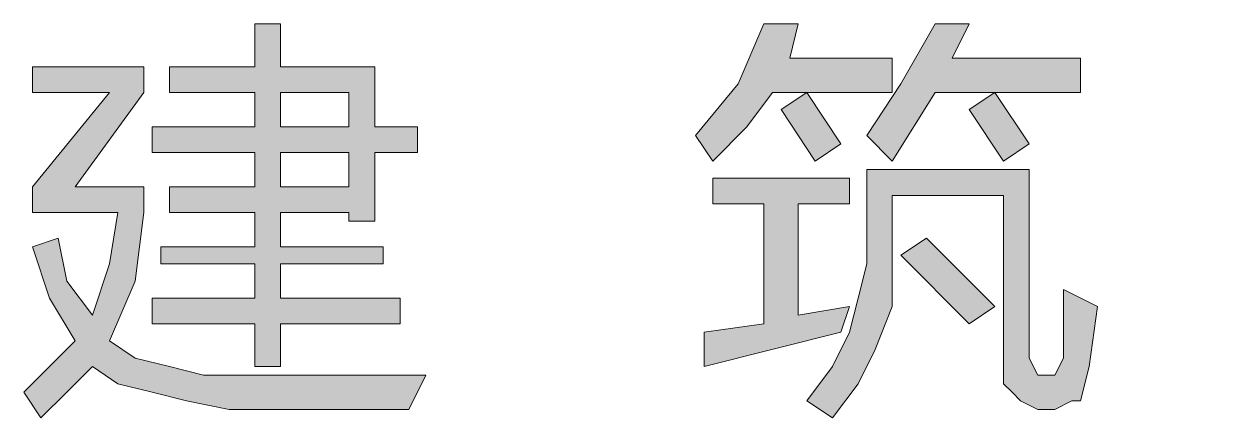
# Model space of a CAD drawing. Header units: millimetres. Extents: x 591771 to 1936534, y -622016 to 355666.
# Drawn here: x 769044 to 770053, y 216030 to 216361 of the extents above; entities that cross this region are included whole.
import ezdxf

# ---------------------------------------------------------------- set-up
doc = ezdxf.new("R2010")
doc.units = ezdxf.units.MM
doc.header["$LTSCALE"] = 80
doc.layers.add('0GPS-\\M+5CFFB\\M+5BBF0\\M+5CBA8\\M+5B9DC', color=1, linetype='Continuous')

# ---------------------------------------------------------------- blocks, each defined once
blk = doc.blocks.new('A$C7A821879')
h = blk.add_hatch(color=165)
h.paths.add_polyline_path([(4833.9, 622), (4862.8, 694.1), (4776.2, 694.1), (4776.2, 643.6), (4805.1, 571.5), (4841.1, 513.8), (4870, 549.9), (4884.4, 600.4), (4833.9, 600.4)], flags=17)
h.paths.add_polyline_path([(4776.2, 585.9), (4769, 535.5), (4754.6, 485), (4733, 441.7), (4704.1, 405.7), (4682.5, 427.3), (4718.5, 470.6), (4740.2, 528.2), (4747.4, 593.1), (4754.6, 694.1), (4725.8, 694.1), (4725.8, 715.7), (4891.6, 715.7), (4891.6, 686.9), (4855.6, 622), (4913.3, 622), (4913.3, 600.4), (4891.6, 542.7), (4862.8, 492.2), (4898.8, 456.1), (4942.1, 434.5), (4920.5, 405.7), (4877.2, 434.5), (4841.1, 470.6), (4805.1, 434.5), (4761.8, 405.7), (4740.2, 427.3), (4790.7, 456.1), (4826.7, 492.2), (4797.9, 535.5)])
h.paths.add_polyline_path([(4646.4, 549.9), (4718.5, 557.1), (4718.5, 535.5), (4624.8, 521), (4617.6, 549.9), (4639.2, 571.5), (4668.1, 614.8), (4610.4, 607.6), (4603.2, 629.2), (4639.2, 672.5), (4668.1, 737.4), (4696.9, 723), (4639.2, 629.2), (4675.3, 629.2), (4704.1, 679.7), (4725.8, 665.3)])
h.paths.add_polyline_path([(4603.2, 470.6), (4711.3, 499.4), (4718.5, 477.8), (4617.6, 448.9)])
h.paths.add_polyline_path([(4217.3, 542.7), (4311, 542.7), (4311, 607.6), (4217.3, 607.6)], flags=16)
h.paths.add_polyline_path([(4311, 694.1), (4217.3, 694.1), (4217.3, 629.2), (4311, 629.2)], flags=16)
h.paths.add_polyline_path([(4101.9, 542.7), (4195.7, 542.7), (4195.7, 607.6), (4101.9, 607.6)], flags=16)
h.paths.add_polyline_path([(4101.9, 629.2), (4195.7, 629.2), (4195.7, 694.1), (4101.9, 694.1)], flags=16)
h.paths.add_polyline_path([(4073.1, 715.7), (4339.9, 715.7), (4339.9, 499.4), (4311, 499.4), (4311, 521), (4217.3, 521), (4217.3, 405.7), (4195.7, 405.7), (4195.7, 521), (4101.9, 521), (4101.9, 499.4), (4073.1, 499.4)])
h.paths.add_polyline_path([(3514.9, 694.1), (3392.3, 694.1), (3392.3, 643.6), (3514.9, 643.6)], flags=16)
h.paths.add_polyline_path([(3370.7, 723), (3536.5, 723), (3536.5, 607.6), (3514.9, 607.6), (3514.9, 614.8), (3392.3, 614.8), (3392.3, 607.6), (3370.7, 607.6)])
h.paths.add_polyline_path([(3341.8, 441.7), (3442.8, 441.7), (3442.8, 492.2), (3363.5, 492.2), (3363.5, 513.8), (3442.8, 513.8), (3442.8, 564.3), (3356.2, 564.3), (3356.2, 585.9), (3551, 585.9), (3551, 564.3), (3464.4, 564.3), (3464.4, 513.8), (3543.7, 513.8), (3543.7, 492.2), (3464.4, 492.2), (3464.4, 441.7), (3565.4, 441.7), (3565.4, 420.1), (3341.8, 420.1)])
h.paths.add_polyline_path([(3226.4, 499.4), (3255.3, 549.9), (3276.9, 614.8), (3226.4, 614.8), (3226.4, 636.4), (3276.9, 636.4), (3276.9, 686.9), (3233.7, 679.7), (3226.4, 708.5), (3349, 723), (3356.2, 701.3), (3305.8, 694.1), (3305.8, 636.4), (3349, 636.4), (3349, 614.8), (3305.8, 614.8), (3305.8, 571.5), (3320.2, 578.7), (3356.2, 535.5), (3334.6, 521), (3305.8, 557.1), (3305.8, 405.7), (3276.9, 405.7), (3276.9, 564.3), (3262.5, 513.8), (3233.7, 470.6)])
h.paths.add_polyline_path([(2667.5, 456.1), (2811.7, 456.1), (2811.7, 679.7), (2681.9, 679.7), (2681.9, 708.5), (2970.4, 708.5), (2970.4, 679.7), (2840.6, 679.7), (2840.6, 456.1), (2992, 456.1), (2992, 427.3), (2667.5, 427.3)])
h.paths.add_polyline_path([(2353.8, 622), (2324.9, 665.3), (2346.5, 679.7), (2375.4, 636.4)], flags=16)
h.paths.add_polyline_path([(2267.2, 542.7), (2288.9, 557.1), (2346.5, 499.4), (2324.9, 485)], flags=17)
h.paths.add_polyline_path([(2324.9, 737.4), (2310.5, 708.5), (2418.7, 708.5), (2418.7, 679.7), (2296.1, 679.7), (2260, 622), (2238.4, 643.6), (2267.2, 686.9), (2296.1, 737.4)])
h.paths.add_polyline_path([(2353.8, 593.1), (2260, 593.1), (2260, 535.5), (2260, 499.4), (2245.6, 463.3), (2231.2, 434.5), (2209.5, 405.7), (2187.9, 420.1), (2209.5, 448.9), (2223.9, 477.8), (2231.2, 506.6), (2238.4, 535.5), (2238.4, 614.8), (2375.4, 614.8), (2375.4, 456.1), (2382.6, 441.7), (2389.8, 441.7), (2397, 441.7), (2404.2, 456.1), (2404.2, 513.8), (2433.1, 499.4), (2425.9, 448.9), (2418.7, 420.1), (2411.4, 420.1), (2397, 412.9), (2382.6, 412.9), (2368.2, 420.1), (2361, 427.3), (2353.8, 434.5), (2353.8, 456.1)])
h.paths.add_polyline_path([(2195.1, 622), (2166.3, 665.3), (2187.9, 679.7), (2216.7, 636.4)], flags=16)
h.paths.add_polyline_path([(2101.4, 477.8), (2151.8, 485), (2151.8, 585.9), (2108.6, 585.9), (2108.6, 607.6), (2223.9, 607.6), (2223.9, 585.9), (2180.7, 585.9), (2180.7, 492.2), (2223.9, 499.4), (2216.7, 477.8), (2101.4, 448.9)])
h.paths.add_polyline_path([(2180.7, 737.4), (2173.5, 708.5), (2260, 708.5), (2260, 679.7), (2159, 679.7), (2137.4, 650.8), (2108.6, 622), (2094.1, 643.6), (2130.2, 686.9), (2151.8, 737.4)])
h.paths.add_polyline_path([(1744.3, 600.4), (1802, 600.4), (1802, 629.2), (1744.3, 629.2)], flags=16)
h.paths.add_polyline_path([(1802, 679.7), (1744.3, 679.7), (1744.3, 650.8), (1802, 650.8)], flags=16)
h.paths.add_polyline_path([(1636.2, 506.6), (1722.7, 506.6), (1722.7, 535.5), (1643.4, 535.5), (1643.4, 549.9), (1722.7, 549.9), (1722.7, 578.7), (1650.6, 578.7), (1650.6, 600.4), (1722.7, 600.4), (1722.7, 629.2), (1636.2, 629.2), (1636.2, 650.8), (1722.7, 650.8), (1722.7, 679.7), (1650.6, 679.7), (1650.6, 701.3), (1722.7, 701.3), (1722.7, 737.4), (1744.3, 737.4), (1744.3, 701.3), (1823.7, 701.3), (1823.7, 650.8), (1859.7, 650.8), (1859.7, 629.2), (1823.7, 629.2), (1823.7, 571.5), (1802, 571.5), (1802, 578.7), (1744.3, 578.7), (1744.3, 549.9), (1830.9, 549.9), (1830.9, 535.5), (1744.3, 535.5), (1744.3, 506.6), (1845.3, 506.6), (1845.3, 485), (1744.3, 485), (1744.3, 448.9), (1722.7, 448.9), (1722.7, 485), (1636.2, 485)])
h.paths.add_polyline_path([(1556.8, 557.1), (1564.1, 521), (1585.7, 492.2), (1600.1, 535.5), (1607.3, 578.7), (1535.2, 578.7), (1535.2, 600.4), (1600.1, 679.7), (1535.2, 679.7), (1535.2, 701.3), (1629, 701.3), (1629, 679.7), (1571.3, 600.4), (1629, 600.4), (1629, 578.7), (1621.7, 521), (1600.1, 470.6), (1621.7, 456.1), (1650.6, 448.9), (1679.4, 441.7), (1715.5, 441.7), (1866.9, 441.7), (1852.5, 412.9), (1701.1, 412.9), (1665, 420.1), (1636.2, 427.3), (1607.3, 434.5), (1585.7, 448.9), (1564.1, 427.3), (1542.4, 405.7), (1528, 427.3), (1549.6, 448.9), (1571.3, 470.6), (1549.6, 506.6), (1535.2, 549.9)])
at = {"color": 165, "lineweight": 0}
for p, q in [((1722.7, 701.3), (1722.7, 737.4)), ((1722.7, 737.4), (1744.3, 737.4)), ((1744.3, 737.4), (1744.3, 701.3)), ((2130.2, 686.9), (2151.8, 737.4)), ((2151.8, 737.4), (2180.7, 737.4)), ((2180.7, 737.4), (2173.5, 708.5)), ((2180.7, 737.4), (2180.7, 737.4)), ((2180.7, 737.4), (2180.7, 737.4)), ((2267.2, 686.9), (2296.1, 737.4)), ((2296.1, 737.4), (2324.9, 737.4)), ((2324.9, 737.4), (2310.5, 708.5)), ((2324.9, 737.4), (2324.9, 737.4)), ((2324.9, 737.4), (2324.9, 737.4)), ((2173.5, 708.5), (2260, 708.5)), ((2260, 708.5), (2260, 679.7)), ((2310.5, 708.5), (2418.7, 708.5)), ((2418.7, 708.5), (2418.7, 679.7)), ((1535.2, 679.7), (1535.2, 701.3)), ((1535.2, 701.3), (1629, 701.3)), ((1629, 701.3), (1629, 679.7)), ((1650.6, 679.7), (1650.6, 701.3)), ((1650.6, 701.3), (1722.7, 701.3)), ((1744.3, 701.3), (1823.7, 701.3)), ((1823.7, 701.3), (1823.7, 650.8)), ((2094.1, 643.6), (2130.2, 686.9)), ((2238.4, 643.6), (2267.2, 686.9)), ((1535.2, 600.4), (1600.1, 679.7)), ((1600.1, 679.7), (1535.2, 679.7)), ((1629, 679.7), (1571.3, 600.4)), ((1722.7, 679.7), (1650.6, 679.7)), ((1722.7, 650.8), (1722.7, 679.7)), ((1802, 679.7), (1744.3, 679.7)), ((1744.3, 679.7), (1744.3, 650.8)), ((1802, 650.8), (1802, 679.7)), ((1802, 679.7), (1802, 679.7)), ((2159, 679.7), (2137.4, 650.8)), ((2260, 679.7), (2159, 679.7)), ((2159, 679.7), (2159, 679.7)), ((2166.3, 665.3), (2187.9, 679.7)), ((2187.9, 679.7), (2187.9, 679.7)), ((2187.9, 679.7), (2216.7, 636.4)), ((2296.1, 679.7), (2260, 622)), ((2418.7, 679.7), (2296.1, 679.7)), ((2296.1, 679.7), (2296.1, 679.7)), ((2324.9, 665.3), (2346.5, 679.7)), ((2346.5, 679.7), (2346.5, 679.7)), ((2346.5, 679.7), (2375.4, 636.4)), ((2195.1, 622), (2166.3, 665.3)), ((2353.8, 622), (2324.9, 665.3)), ((1636.2, 629.2), (1636.2, 650.8)), ((1636.2, 650.8), (1722.7, 650.8)), ((1744.3, 650.8), (1802, 650.8)), ((1823.7, 650.8), (1859.7, 650.8)), ((1859.7, 650.8), (1859.7, 629.2)), ((2137.4, 650.8), (2108.6, 622)), ((2108.6, 622), (2094.1, 643.6)), ((2094.1, 643.6), (2094.1, 643.6)), ((2216.7, 636.4), (2195.1, 622)), ((2260, 622), (2238.4, 643.6)), ((2238.4, 643.6), (2238.4, 643.6)), ((2375.4, 636.4), (2353.8, 622)), ((1722.7, 629.2), (1636.2, 629.2)), ((1722.7, 600.4), (1722.7, 629.2)), ((1802, 629.2), (1744.3, 629.2)), ((1744.3, 629.2), (1744.3, 600.4)), ((1802, 600.4), (1802, 629.2)), ((1859.7, 629.2), (1823.7, 629.2)), ((1823.7, 629.2), (1823.7, 571.5)), ((2108.6, 622), (2108.6, 622)), ((2195.1, 622), (2195.1, 622)), ((2195.1, 622), (2195.1, 622)), ((2260, 622), (2260, 622)), ((2353.8, 622), (2353.8, 622)), ((2353.8, 622), (2353.8, 622)), ((2108.6, 585.9), (2108.6, 607.6)), ((2108.6, 607.6), (2223.9, 607.6)), ((2223.9, 607.6), (2223.9, 585.9)), ((2238.4, 535.5), (2238.4, 614.8)), ((2238.4, 614.8), (2375.4, 614.8)), ((2375.4, 614.8), (2375.4, 456.1)), ((1535.2, 578.7), (1535.2, 600.4)), ((1571.3, 600.4), (1629, 600.4)), ((1629, 600.4), (1629, 578.7)), ((1650.6, 578.7), (1650.6, 600.4)), ((1650.6, 600.4), (1722.7, 600.4)), ((1744.3, 600.4), (1802, 600.4)), ((1744.3, 600.4), (1744.3, 600.4)), ((2151.8, 585.9), (2108.6, 585.9)), ((2151.8, 485), (2151.8, 585.9)), ((2223.9, 585.9), (2180.7, 585.9)), ((2180.7, 585.9), (2180.7, 492.2)), ((2353.8, 593.1), (2260, 593.1)), ((2260, 593.1), (2260, 535.5)), ((2353.8, 456.1), (2353.8, 593.1)), ((2353.8, 593.1), (2353.8, 593.1)), ((1607.3, 578.7), (1535.2, 578.7)), ((1600.1, 535.5), (1607.3, 578.7)), ((1629, 578.7), (1621.7, 521)), ((1629, 578.7), (1629, 578.7)), ((1722.7, 578.7), (1650.6, 578.7)), ((1722.7, 549.9), (1722.7, 578.7)), ((1802, 578.7), (1744.3, 578.7)), ((1744.3, 578.7), (1744.3, 549.9)), ((1802, 571.5), (1802, 578.7)), ((1823.7, 571.5), (1802, 571.5)), ((1535.2, 549.9), (1556.8, 557.1)), ((1556.8, 557.1), (1556.8, 557.1)), ((1556.8, 557.1), (1564.1, 521)), ((1556.8, 557.1), (1556.8, 557.1)), ((2267.2, 542.7), (2288.9, 557.1)), ((2288.9, 557.1), (2288.9, 557.1)), ((2288.9, 557.1), (2346.5, 499.4)), ((1549.6, 506.6), (1535.2, 549.9)), ((1643.4, 535.5), (1643.4, 549.9)), ((1643.4, 549.9), (1722.7, 549.9)), ((1744.3, 549.9), (1830.9, 549.9)), ((1830.9, 549.9), (1830.9, 535.5)), ((1585.7, 492.2), (1600.1, 535.5)), ((1722.7, 535.5), (1643.4, 535.5)), ((1722.7, 506.6), (1722.7, 535.5)), ((1830.9, 535.5), (1744.3, 535.5)), ((1744.3, 535.5), (1744.3, 506.6)), ((2231.2, 506.6), (2238.4, 535.5)), ((2260, 535.5), (2260, 535.5)), ((2260, 535.5), (2260, 499.4)), ((2324.9, 485), (2267.2, 542.7)), ((2267.2, 542.7), (2267.2, 542.7)), ((2267.2, 542.7), (2267.2, 542.7)), ((1564.1, 521), (1585.7, 492.2)), ((1621.7, 521), (1600.1, 470.6)), ((1571.3, 470.6), (1549.6, 506.6)), ((1636.2, 506.6), (1722.7, 506.6)), ((1636.2, 485), (1636.2, 506.6)), ((1636.2, 506.6), (1636.2, 506.6)), ((1744.3, 506.6), (1845.3, 506.6)), ((1845.3, 506.6), (1845.3, 485)), ((2223.9, 477.8), (2231.2, 506.6)), ((2404.2, 456.1), (2404.2, 513.8)), ((2404.2, 513.8), (2404.2, 513.8)), ((2404.2, 513.8), (2433.1, 499.4)), ((2180.7, 492.2), (2223.9, 499.4)), ((2223.9, 499.4), (2216.7, 477.8)), ((2223.9, 499.4), (2223.9, 499.4)), ((2260, 499.4), (2245.6, 463.3)), ((2346.5, 499.4), (2324.9, 485)), ((2433.1, 499.4), (2425.9, 448.9)), ((2433.1, 499.4), (2433.1, 499.4)), ((1585.7, 492.2), (1585.7, 492.2)), ((1722.7, 485), (1636.2, 485)), ((1722.7, 448.9), (1722.7, 485)), ((1845.3, 485), (1744.3, 485)), ((1744.3, 485), (1744.3, 448.9)), ((2101.4, 477.8), (2151.8, 485)), ((2180.7, 492.2), (2180.7, 492.2)), ((2324.9, 485), (2324.9, 485)), ((2101.4, 477.8), (2101.4, 477.8)), ((2216.7, 477.8), (2101.4, 448.9)), ((2101.4, 448.9), (2101.4, 477.8)), ((2101.4, 477.8), (2101.4, 477.8)), ((2209.5, 448.9), (2223.9, 477.8)), ((2216.7, 477.8), (2216.7, 477.8)), ((1549.6, 448.9), (1571.3, 470.6)), ((1571.3, 470.6), (1571.3, 470.6)), ((1600.1, 470.6), (1600.1, 470.6)), ((1600.1, 470.6), (1621.7, 456.1)), ((1621.7, 456.1), (1650.6, 448.9)), ((2245.6, 463.3), (2231.2, 434.5)), ((2353.8, 434.5), (2353.8, 456.1)), ((2375.4, 456.1), (2375.4, 456.1)), ((2375.4, 456.1), (2382.6, 441.7)), ((2397, 441.7), (2404.2, 456.1)), ((2404.2, 456.1), (2404.2, 456.1)), ((1528, 427.3), (1549.6, 448.9)), ((1585.7, 448.9), (1564.1, 427.3)), ((1607.3, 434.5), (1585.7, 448.9)), ((1585.7, 448.9), (1585.7, 448.9)), ((1650.6, 448.9), (1679.4, 441.7)), ((1744.3, 448.9), (1722.7, 448.9)), ((2187.9, 420.1), (2209.5, 448.9)), ((2425.9, 448.9), (2418.7, 420.1)), ((2425.9, 448.9), (2425.9, 448.9)), ((1636.2, 427.3), (1607.3, 434.5)), ((1679.4, 441.7), (1715.5, 441.7)), ((1715.5, 441.7), (1715.5, 441.7)), ((1715.5, 441.7), (1866.9, 441.7)), ((1866.9, 441.7), (1852.5, 412.9)), ((1866.9, 441.7), (1866.9, 441.7)), ((2231.2, 434.5), (2209.5, 405.7)), ((2361, 427.3), (2353.8, 434.5)), ((2382.6, 441.7), (2382.6, 441.7)), ((2382.6, 441.7), (2389.8, 441.7)), ((2389.8, 441.7), (2389.8, 441.7)), ((2389.8, 441.7), (2397, 441.7)), ((1542.4, 405.7), (1528, 427.3)), ((1528, 427.3), (1528, 427.3)), ((1564.1, 427.3), (1542.4, 405.7)), ((1665, 420.1), (1636.2, 427.3)), ((2368.2, 420.1), (2361, 427.3)), ((1701.1, 412.9), (1665, 420.1)), ((2209.5, 405.7), (2187.9, 420.1)), ((2187.9, 420.1), (2187.9, 420.1)), ((2382.6, 412.9), (2368.2, 420.1)), ((2411.4, 420.1), (2397, 412.9)), ((2418.7, 420.1), (2411.4, 420.1)), ((1542.4, 405.7), (1542.4, 405.7)), ((1852.5, 412.9), (1701.1, 412.9)), ((1701.1, 412.9), (1701.1, 412.9)), ((1852.5, 412.9), (1852.5, 412.9)), ((2209.5, 405.7), (2209.5, 405.7)), ((2397, 412.9), (2382.6, 412.9)), ((2382.6, 412.9), (2382.6, 412.9))]:
    blk.add_line(p, q, dxfattribs=at)

msp = doc.modelspace()

# ---------------------------------------------------------------- block references
at = {"layer": '0GPS-\\M+5CFFB\\M+5BBF0\\M+5CBA8\\M+5B9DC', "ltscale": 10}
msp.add_blockref('A$C7A821879', (767515.6, 215624.1), dxfattribs=at)

doc.saveas('drawing.dxf')
